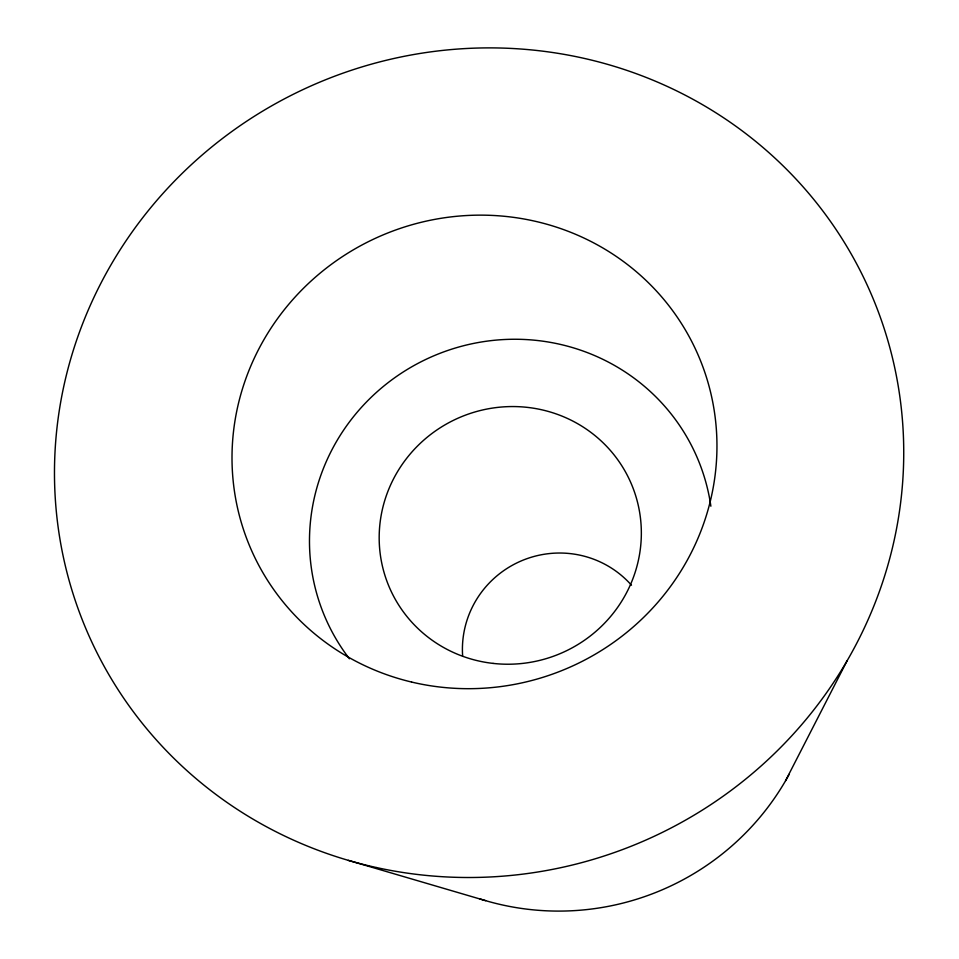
<?xml version="1.0" encoding="UTF-8"?>
<svg xmlns="http://www.w3.org/2000/svg" width="959" height="959" viewBox="0 0 959 959"><rect width="100%" height="100%" fill="white"/><g stroke="black" fill="none" stroke-linecap="round" stroke-linejoin="round"><path stroke-width="1.44" d="M785.565 780.746L847.049 660.859M348.309 860.355L485.614 900.657M349.424 658.785A202.445 197.458 -23.2 0 1 434.427 355.561A202.445 197.458 -23.2 0 1 710.871 506.22M789.221 774.249A259.997 256.808 -23.2 0 1 479.92 898.919M462.622 655.8A96.535 95.337 -23.2 0 1 522.02 560.583A96.535 95.337 -23.2 0 1 631.478 585.218M493.082 663.4A131.575 128.314 -23.2 0 0 631.394 484.007A131.575 128.314 -23.2 0 0 406.316 458.774A131.575 128.314 -23.2 0 0 493.082 663.4M376.396 867.535A426.803 412.562 -23.2 0 0 887.279 338.575A426.803 412.562 -23.2 0 0 173.639 181.982A426.803 412.562 -23.2 0 0 376.396 867.535M411.567 682.041A243.742 235.47 -23.2 0 0 708.737 385.086A243.742 235.47 -23.2 0 0 303.14 288.611A243.742 235.47 -23.2 0 0 411.567 682.041"/></g></svg>
